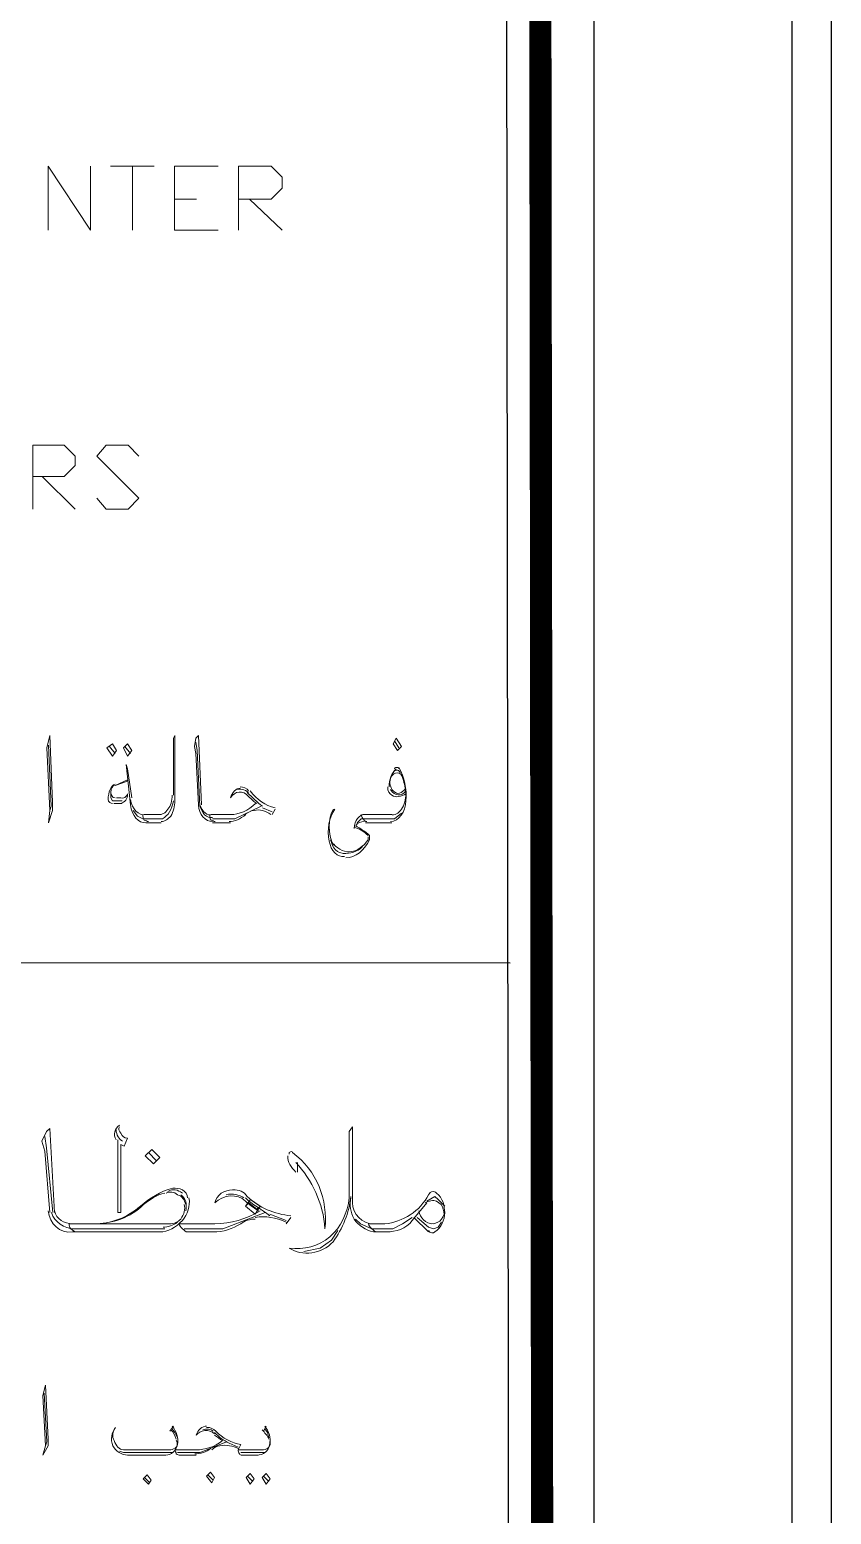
# Paper-space layout 'SM_Geared_A0' of a CAD drawing. Header units: millimetres. Extents: x 3 to 1211, y 0 to 841.
# Drawn here: x 1145.8 to 1186.2, y 632 to 706.8 of the extents above; entities that cross this region are included whole.
import ezdxf

# ---------------------------------------------------------------- set-up
doc = ezdxf.new("R2010")
doc.units = ezdxf.units.MM
doc.layers.add('ACDC BANDA', color=7, linetype='Continuous')

psp = doc.layouts.new('SM_Geared_A0')

# ---------------------------------------------------------------- linework, layer by layer
at = {"ltscale": 4, "transparency": 33554666}
for p, q in [((1184.209, 839.025), (1184.209, 2.008)), ((1174.24, 829.055), (1174.24, 11.978))]:
    psp.add_line(p, q, dxfattribs=at)
at = {"transparency": 33554666}
psp.add_line((1020.585, 659.884), (1170.022, 659.826), dxfattribs=at)
at = {"color": 18, "true_color": 0x000000, "transparency": 33554666}
for points in [[(2.824, 841.019), (1186.203, 841.019), (1186.203, 0.015), (2.824, 0.015)], [(4.818, 839.025), (1184.209, 839.025), (1184.209, 2.008), (4.818, 2.008)]]:
    psp.add_lwpolyline(points, close=True, dxfattribs=at)
at = {"lineweight": 20, "transparency": 33554666}
for points in [[(1146.751, 696.725), (1146.751, 699.946), (1148.872, 696.725), (1148.872, 699.946)], [(1149.893, 699.946), (1152.093, 699.946), (1152.093, 699.946)], [(1150.993, 699.946), (1150.993, 696.725), (1150.993, 696.725)], [(1153.114, 696.725), (1153.114, 699.946), (1155.314, 699.946)], [(1156.335, 696.725), (1156.335, 699.946), (1157.985, 699.946), (1158.534, 699.396), (1158.534, 698.846), (1157.985, 698.296), (1156.335, 698.296)], [(1153.114, 698.296), (1154.214, 698.296), (1154.214, 698.296)], [(1156.885, 698.296), (1158.534, 696.725), (1158.534, 696.725)], [(1153.114, 696.725), (1155.314, 696.725), (1155.314, 696.725)], [(1145.979, 682.677), (1145.979, 685.898), (1147.55, 685.898), (1148.1, 685.348), (1148.1, 684.877), (1147.55, 684.327), (1145.979, 684.327)], [(1149.2, 683.227), (1149.671, 682.677), (1150.771, 682.677), (1151.321, 683.227), (1149.2, 685.348), (1149.671, 685.898), (1150.771, 685.898), (1151.321, 685.348)], [(1146.45, 684.327), (1148.1, 682.677), (1148.1, 682.677)], [(1153.062, 671.14), (1153.132, 671.28), (1153.132, 667.917)], [(1153.062, 668.267), (1153.062, 671.14), (1153.062, 671.14)], [(1154.463, 667.777), (1154.323, 671.28), (1154.183, 671.14), (1154.113, 670.719), (1154.183, 670.369), (1154.323, 667.777)], [(1154.393, 667.707), (1154.253, 670.509), (1154.183, 670.929)], [(1164.412, 670.649), (1164.201, 670.999), (1164.201, 670.999)], [(1146.827, 667.497), (1146.897, 667.707), (1146.757, 670.789)], [(1150.12, 670.369), (1149.84, 670.719), (1149.84, 670.719)], [(1150.89, 670.369), (1150.61, 670.719), (1150.61, 670.719)], [(1150.96, 668.127), (1150.75, 669.598), (1150.68, 669.808), (1150.89, 667.777)], [(1150.75, 668.968), (1150.75, 669.038), (1150.12, 668.758)], [(1150.12, 668.758), (1150.75, 668.968), (1150.75, 668.968)], [(1150.47, 667.987), (1149.98, 667.987), (1149.91, 668.127), (1149.91, 668.407)], [(1150.05, 667.847), (1150.47, 667.847), (1150.47, 667.847)], [(1150.4, 668.127), (1150.19, 668.127), (1150.19, 668.127)], [(1151.801, 667.076), (1151.521, 667.076), (1151.241, 667.216), (1151.031, 667.497)], [(1151.591, 667.286), (1152.362, 667.286), (1152.362, 667.286)], [(1155.935, 667.286), (1154.954, 667.286), (1154.954, 667.286)], [(1157.476, 667.707), (1156.145, 667.076), (1155.024, 667.076)], [(1158.036, 667.426), (1157.546, 667.637), (1157.546, 667.637)], [(1158.036, 667.286), (1158.176, 667.567), (1158.176, 667.567)], [(1162.59, 667.286), (1164.061, 667.286), (1164.061, 667.286)], [(1164.552, 667.356), (1164.201, 667.076), (1162.73, 667.076)], [(1152.502, 667.076), (1151.661, 667.076), (1151.661, 667.076)], [(1151.661, 666.866), (1151.941, 666.866), (1151.941, 666.866)], [(1152.432, 666.866), (1151.801, 666.866), (1151.801, 666.866)], [(1155.024, 666.866), (1155.234, 666.866), (1155.234, 666.866)], [(1155.164, 666.866), (1155.935, 666.866), (1155.935, 666.866)], [(1162.8, 667.076), (1162.52, 667.076), (1162.45, 667.006), (1162.31, 666.866)], [(1162.73, 666.866), (1162.94, 666.866), (1162.94, 666.866)], [(1164.061, 666.866), (1162.8, 666.866), (1162.8, 666.866)], [(1147.071, 647.242), (1146.826, 651.483), (1146.663, 651.32), (1146.419, 650.83), (1146.582, 650.341), (1146.826, 647.242)], [(1162.075, 647.732), (1162.075, 651.564), (1161.912, 651.32), (1161.912, 647.895)], [(1146.989, 647.242), (1146.663, 650.504), (1146.582, 651.075)], [(1150.251, 650.912), (1150.251, 647.242), (1150.414, 647.242), (1150.414, 650.667), (1150.577, 650.586), (1150.74, 650.993)], [(1152.208, 649.852), (1151.801, 650.26), (1151.801, 650.26)], [(1159.303, 649.281), (1159.303, 649.77), (1159.303, 649.77)], [(1157.427, 647.569), (1157.183, 647.161), (1156.693, 647.569), (1156.938, 647.895), (1157.427, 647.569), (1157.264, 647.405), (1156.856, 647.732), (1156.693, 647.569)], [(1165.826, 647.732), (1165.093, 646.835), (1165.093, 646.835)], [(1166.723, 647.569), (1166.397, 647.895), (1166.234, 648.058), (1165.826, 647.813)], [(1157.672, 647.242), (1155.552, 646.427), (1153.595, 646.427)], [(1158.732, 646.835), (1157.916, 647.161), (1157.916, 647.161)], [(1158.732, 646.672), (1158.977, 646.998), (1158.977, 646.998)], [(1163.38, 646.427), (1163.054, 646.427), (1162.483, 646.672), (1162.238, 646.916)], [(1165.093, 646.998), (1164.603, 646.672), (1164.114, 646.427), (1163.135, 646.427)], [(1165.908, 646.264), (1165.174, 646.998), (1165.174, 646.998)], [(1165.337, 646.998), (1165.908, 646.508), (1166.153, 646.427), (1166.397, 646.508), (1166.56, 646.753)], [(1147.805, 646.672), (1152.861, 646.672), (1152.861, 646.672)], [(1152.616, 646.427), (1147.968, 646.427), (1147.968, 646.427)], [(1147.968, 646.264), (1148.457, 646.264), (1148.457, 646.264)], [(1152.371, 646.264), (1148.213, 646.264), (1148.213, 646.264)], [(1155.144, 646.672), (1153.35, 646.672), (1153.35, 646.672)], [(1153.758, 646.264), (1155.062, 646.264), (1155.062, 646.264)], [(1161.341, 646.345), (1161.015, 645.856), (1160.444, 645.448), (1159.629, 645.285)], [(1162.891, 646.672), (1163.706, 646.672), (1163.706, 646.672)], [(1163.135, 646.264), (1163.543, 646.264), (1163.543, 646.264)], [(1163.788, 646.264), (1163.38, 646.264), (1163.38, 646.264)], [(1146.616, 635.491), (1146.682, 635.69), (1146.549, 638.151)], [(1153.067, 636.489), (1152.868, 636.222), (1152.868, 636.222)], [(1157.723, 636.489), (1157.59, 636.222), (1157.59, 636.222)], [(1153.001, 636.355), (1153.134, 636.156), (1153.267, 635.89)], [(1155.728, 635.69), (1154.398, 635.158), (1153.267, 635.158)], [(1157.657, 636.355), (1157.79, 636.156), (1157.856, 635.89)], [(1153.001, 635.158), (1152.868, 635.158), (1150.673, 635.158), (1150.54, 635.158), (1150.34, 635.225)], [(1152.934, 635.291), (1150.54, 635.291), (1150.54, 635.291)], [(1150.739, 635.025), (1152.668, 635.025), (1152.668, 635.025)], [(1154.198, 635.291), (1153.134, 635.291), (1153.134, 635.291)], [(1153.4, 635.025), (1154.198, 635.025), (1154.198, 635.025)], [(1156.326, 635.424), (1155.861, 635.624), (1155.861, 635.624)], [(1156.326, 635.291), (1156.459, 635.557), (1156.459, 635.557)], [(1157.59, 635.291), (1156.326, 635.291), (1156.326, 635.291)], [(1157.657, 635.158), (1157.524, 635.158), (1156.459, 635.158)], [(1156.526, 635.025), (1157.324, 635.025), (1157.324, 635.025)], [(1151.87, 633.629), (1151.604, 633.895), (1151.604, 633.895)], [(1155.063, 633.762), (1154.797, 634.028), (1154.797, 634.028)], [(1157.058, 633.695), (1156.792, 633.961), (1156.792, 633.961)], [(1157.856, 633.695), (1157.59, 633.961), (1157.59, 633.961)]]:
    psp.add_lwpolyline(points, dxfattribs=at)
for points in [[(1146.757, 666.866), (1146.967, 667.497), (1146.967, 667.917), (1146.827, 671.28), (1146.687, 670.649), (1146.827, 667.497)], [(1150.19, 670.509), (1149.98, 670.859), (1149.699, 670.649), (1149.98, 670.229)], [(1150.96, 670.509), (1150.75, 670.859), (1150.54, 670.649), (1150.75, 670.229)], [(1164.552, 670.719), (1164.271, 671.14), (1164.131, 670.859), (1164.342, 670.509)], [(1152.371, 650.015), (1151.964, 650.423), (1151.637, 650.096), (1152.045, 649.689)], [(1146.483, 635.025), (1146.749, 635.491), (1146.749, 635.823), (1146.616, 638.55), (1146.483, 638.018), (1146.616, 635.491)], [(1151.937, 633.762), (1151.737, 634.028), (1151.538, 633.828), (1151.804, 633.562)], [(1155.129, 633.895), (1154.93, 634.161), (1154.73, 633.961), (1154.996, 633.629)], [(1157.125, 633.828), (1156.925, 634.094), (1156.726, 633.895), (1156.925, 633.562)], [(1157.923, 633.828), (1157.723, 634.094), (1157.524, 633.895), (1157.723, 633.562)]]:
    psp.add_lwpolyline(points, close=True, dxfattribs=at)
at = {"lineweight": 20, "transparency": 33554666, "extrusion": (0, 0, 9.96918)}
for points in [[(1164.271, 669.598), (1164.061, 669.388), (1163.921, 669.038), (1163.921, 668.687)], [(1164.762, 667.987), (1164.832, 668.547), (1164.692, 669.178), (1164.412, 669.668)], [(1150.12, 668.828), (1149.91, 668.758), (1149.769, 668.407), (1149.769, 668.057)], [(1156.425, 668.617), (1156.215, 668.617), (1156.005, 668.407), (1155.935, 668.127)], [(1156.845, 668.407), (1156.635, 668.547), (1156.425, 668.617), (1156.215, 668.547)], [(1156.845, 668.477), (1156.775, 668.617), (1156.565, 668.687), (1156.425, 668.687)], [(1163.851, 668.687), (1163.851, 668.477), (1163.921, 668.337), (1164.061, 668.267)], [(1163.991, 669.108), (1163.921, 668.898), (1163.991, 668.617), (1164.131, 668.477)], [(1164.131, 668.477), (1164.342, 668.267), (1164.552, 668.337), (1164.762, 668.617)], [(1164.762, 668.337), (1164.762, 668.617), (1164.692, 668.828), (1164.622, 669.108)], [(1149.769, 668.057), (1149.769, 667.917), (1149.91, 667.847), (1149.98, 667.847)], [(1150.4, 667.847), (1150.61, 667.917), (1150.75, 668.057), (1150.75, 668.337)], [(1150.4, 668.127), (1150.54, 668.057), (1150.68, 668.197), (1150.75, 668.337)], [(1150.89, 668.057), (1150.96, 667.567), (1151.311, 667.216), (1151.661, 667.286)], [(1152.502, 667.076), (1152.782, 667.216), (1152.992, 667.567), (1153.062, 667.987)], [(1156.845, 668.197), (1156.565, 668.547), (1156.145, 668.477), (1155.935, 668.127)], [(1155.935, 667.286), (1156.355, 667.286), (1156.845, 667.497), (1157.196, 667.847)], [(1156.775, 668.407), (1157.055, 668.127), (1157.266, 667.917), (1157.546, 667.707)], [(1156.845, 668.197), (1156.985, 668.057), (1157.126, 667.917), (1157.266, 667.847)], [(1156.915, 668.477), (1157.266, 668.057), (1157.686, 667.707), (1158.176, 667.637)], [(1163.991, 668.547), (1164.201, 668.197), (1164.552, 668.197), (1164.762, 668.477)], [(1163.991, 666.936), (1164.412, 666.936), (1164.762, 667.426), (1164.762, 667.987)], [(1164.061, 668.267), (1164.271, 668.127), (1164.552, 668.197), (1164.762, 668.337)], [(1150.89, 667.777), (1150.96, 667.216), (1151.311, 666.866), (1151.661, 666.866)], [(1154.323, 667.777), (1154.323, 667.286), (1154.674, 666.936), (1155.024, 666.936)], [(1154.393, 667.777), (1154.533, 667.426), (1154.744, 667.216), (1155.024, 667.286)], [(1154.393, 667.777), (1154.463, 667.356), (1154.744, 667.076), (1155.024, 667.146)], [(1155.864, 666.936), (1156.145, 666.936), (1156.425, 667.076), (1156.705, 667.286)], [(1157.126, 667.497), (1156.915, 667.497), (1156.775, 667.356), (1156.635, 667.286)], [(1157.966, 667.286), (1157.686, 667.497), (1157.406, 667.567), (1157.126, 667.497)], [(1161.189, 667.567), (1160.909, 667.146), (1160.769, 666.516), (1160.909, 665.955)], [(1161.119, 667.567), (1160.839, 667.076), (1160.839, 666.306), (1161.119, 665.745)], [(1162.66, 667.286), (1162.45, 667.286), (1162.17, 667.006), (1162.17, 666.586)], [(1162.87, 666.235), (1162.66, 666.446), (1162.38, 666.586), (1162.17, 666.656)], [(1162.66, 666.936), (1162.52, 666.936), (1162.31, 666.866), (1162.24, 666.726)], [(1162.94, 666.235), (1162.73, 666.446), (1162.45, 666.586), (1162.24, 666.726)], [(1160.909, 665.955), (1160.979, 665.465), (1161.329, 665.115), (1161.679, 665.185)], [(1160.979, 666.025), (1161.049, 665.605), (1161.329, 665.325), (1161.679, 665.325)], [(1161.119, 665.815), (1161.679, 665.185), (1162.38, 665.325), (1162.87, 666.025)], [(1161.609, 665.325), (1161.96, 665.325), (1162.31, 665.395), (1162.59, 665.675)], [(1161.749, 665.115), (1162.24, 665.115), (1162.66, 665.465), (1162.94, 666.025)], [(1162.94, 666.025), (1162.94, 666.095), (1162.94, 666.165), (1162.94, 666.235)], [(1150.333, 651.646), (1150.088, 651.483), (1150.007, 651.157), (1150.17, 650.912)], [(1150.17, 651.401), (1150.17, 651.157), (1150.333, 650.912), (1150.496, 650.83)], [(1158.813, 650.096), (1158.813, 649.77), (1158.977, 649.526), (1159.221, 649.281)], [(1160.689, 646.427), (1160.852, 647.895), (1160.281, 649.363), (1159.058, 650.26)], [(1160.689, 646.427), (1160.607, 647.732), (1160.037, 648.873), (1159.221, 649.77)], [(1153.024, 648.466), (1152.371, 648.302), (1151.882, 647.976), (1151.393, 647.569)], [(1153.513, 648.221), (1153.268, 648.384), (1153.024, 648.466), (1152.779, 648.302)], [(1149.028, 646.672), (1150.007, 646.672), (1150.904, 646.998), (1151.556, 647.65)], [(1152.616, 648.221), (1152.208, 648.139), (1151.882, 647.895), (1151.556, 647.65)], [(1153.676, 647.324), (1153.758, 647.65), (1153.676, 647.976), (1153.431, 648.139)], [(1156.041, 648.384), (1155.633, 648.384), (1155.225, 648.139), (1155.144, 647.732)], [(1156.693, 647.813), (1156.286, 648.221), (1155.552, 648.139), (1155.144, 647.732)], [(1156.612, 647.976), (1156.367, 648.139), (1156.041, 648.221), (1155.715, 648.139)], [(1156.775, 648.058), (1156.612, 648.302), (1156.367, 648.384), (1156.041, 648.384)], [(1156.693, 647.976), (1157.019, 647.65), (1157.509, 647.405), (1157.916, 647.079)], [(1156.693, 647.813), (1156.856, 647.65), (1157.101, 647.487), (1157.346, 647.324)], [(1156.775, 648.058), (1157.346, 647.487), (1158.161, 647.161), (1158.977, 647.079)], [(1161.097, 645.775), (1161.586, 646.427), (1161.912, 647.242), (1161.994, 648.058)], [(1162.075, 647.732), (1162.075, 647.161), (1162.565, 646.672), (1163.135, 646.672)], [(1163.706, 646.672), (1164.603, 646.753), (1165.5, 647.324), (1165.908, 648.139)], [(1146.745, 647.324), (1146.826, 646.672), (1147.316, 646.182), (1147.968, 646.264)], [(1146.908, 647.242), (1147.071, 646.753), (1147.56, 646.427), (1148.049, 646.427)], [(1147.071, 647.324), (1147.152, 646.916), (1147.56, 646.672), (1147.968, 646.672)], [(1149.028, 646.672), (1149.925, 646.672), (1150.74, 646.998), (1151.393, 647.569)], [(1155.144, 646.672), (1155.959, 646.672), (1156.693, 646.916), (1157.427, 647.324)], [(1157.183, 646.916), (1156.938, 646.916), (1156.612, 646.835), (1156.449, 646.672)], [(1158.732, 646.753), (1158.243, 646.998), (1157.672, 647.079), (1157.183, 646.998)], [(1165.419, 647.324), (1165.5, 646.998), (1165.745, 646.672), (1166.153, 646.672)], [(1152.534, 646.508), (1152.779, 646.508), (1153.024, 646.59), (1153.268, 646.753)], [(1155.062, 646.264), (1155.552, 646.264), (1156.041, 646.427), (1156.449, 646.672)], [(1163.788, 646.264), (1164.277, 646.264), (1164.766, 646.427), (1165.093, 646.835)], [(1165.908, 646.345), (1165.99, 646.182), (1166.153, 646.182), (1166.234, 646.264)], [(1158.895, 645.448), (1159.547, 645.041), (1160.526, 645.122), (1161.097, 645.775)], [(1153.267, 635.557), (1153.333, 635.89), (1153.2, 636.222), (1153.001, 636.489)], [(1154.73, 636.489), (1154.531, 636.489), (1154.265, 636.289), (1154.198, 636.023)], [(1155.196, 636.222), (1155.063, 636.355), (1154.93, 636.422), (1154.73, 636.422)], [(1157.923, 635.557), (1157.989, 635.89), (1157.856, 636.222), (1157.657, 636.489)], [(1153.2, 635.823), (1153.134, 636.023), (1153.067, 636.156), (1152.934, 636.289)], [(1155.129, 636.089), (1154.863, 636.355), (1154.398, 636.289), (1154.198, 636.023)], [(1154.198, 635.291), (1154.664, 635.291), (1155.129, 635.424), (1155.528, 635.757)], [(1155.063, 636.222), (1154.93, 636.355), (1154.73, 636.355), (1154.531, 636.289)], [(1155.129, 636.156), (1155.329, 635.956), (1155.595, 635.757), (1155.861, 635.624)], [(1155.129, 636.023), (1155.262, 635.956), (1155.395, 635.823), (1155.528, 635.757)], [(1155.196, 636.222), (1155.528, 635.89), (1155.994, 635.624), (1156.459, 635.557)], [(1157.856, 635.823), (1157.79, 636.023), (1157.657, 636.156), (1157.524, 636.289)], [(1152.668, 635.025), (1152.934, 635.025), (1153.2, 635.225), (1153.267, 635.557)], [(1154.132, 635.092), (1154.398, 635.092), (1154.73, 635.158), (1154.93, 635.358)], [(1155.395, 635.491), (1155.262, 635.491), (1155.129, 635.424), (1154.996, 635.291)], [(1156.326, 635.358), (1156.06, 635.491), (1155.728, 635.557), (1155.395, 635.491)], [(1157.258, 635.025), (1157.59, 635.025), (1157.856, 635.225), (1157.923, 635.557)]]:
    psp.add_open_spline(points, degree=3, dxfattribs=at)
for points in [[(1164.622, 669.108), (1164.552, 669.318), (1164.482, 669.388), (1164.342, 669.388), (1164.342, 669.388), (1164.201, 669.388), (1164.061, 669.318), (1163.991, 669.108)], [(1164.482, 669.388), (1164.482, 669.458), (1164.412, 669.528), (1164.342, 669.528), (1164.342, 669.528), (1164.271, 669.528), (1164.201, 669.528), (1164.131, 669.388)], [(1164.412, 669.598), (1164.412, 669.668), (1164.342, 669.668), (1164.342, 669.668), (1164.342, 669.668), (1164.271, 669.668), (1164.201, 669.668), (1164.201, 669.598)], [(1150.12, 668.758), (1149.98, 668.758), (1149.91, 668.617), (1149.91, 668.407), (1149.91, 668.407), (1149.91, 668.267), (1149.98, 668.127), (1150.12, 668.127)], [(1152.292, 667.286), (1152.502, 667.286), (1152.642, 667.356), (1152.782, 667.567), (1152.782, 667.567), (1152.922, 667.707), (1152.992, 667.987), (1152.992, 668.267)], [(1152.432, 666.936), (1152.642, 666.936), (1152.782, 667.076), (1152.922, 667.216), (1152.922, 667.216), (1153.062, 667.426), (1153.132, 667.707), (1153.132, 667.987)], [(1163.991, 667.286), (1164.201, 667.216), (1164.412, 667.356), (1164.552, 667.567), (1164.552, 667.567), (1164.692, 667.777), (1164.762, 668.057), (1164.762, 668.337)], [(1151.521, 667.286), (1151.521, 667.216), (1151.521, 667.076), (1151.591, 667.006), (1151.591, 667.006), (1151.661, 667.006), (1151.731, 666.936), (1151.801, 666.936)], [(1154.884, 667.286), (1154.884, 667.216), (1154.884, 667.076), (1154.954, 667.006), (1154.954, 667.006), (1155.024, 667.006), (1155.094, 666.936), (1155.164, 666.936)], [(1162.52, 667.286), (1162.52, 667.216), (1162.59, 667.076), (1162.66, 667.006), (1162.66, 667.006), (1162.66, 667.006), (1162.73, 666.936), (1162.8, 666.936)], [(1162.87, 666.025), (1162.87, 666.025), (1162.87, 666.095), (1162.87, 666.095), (1162.87, 666.095), (1162.87, 666.165), (1162.87, 666.165), (1162.87, 666.165)], [(1150.333, 651.564), (1150.251, 651.483), (1150.333, 651.32), (1150.414, 651.238), (1150.414, 651.238), (1150.496, 651.075), (1150.577, 650.993), (1150.74, 650.993)], [(1159.058, 650.26), (1159.058, 650.341), (1158.977, 650.341), (1158.895, 650.26), (1158.895, 650.26), (1158.895, 650.26), (1158.895, 650.26), (1158.895, 650.178)], [(1153.758, 647.976), (1153.758, 648.139), (1153.676, 648.302), (1153.513, 648.384), (1153.513, 648.384), (1153.35, 648.466), (1153.187, 648.466), (1153.024, 648.466)], [(1152.371, 646.264), (1152.779, 646.264), (1153.187, 646.508), (1153.513, 646.835), (1153.513, 646.835), (1153.758, 647.161), (1153.921, 647.569), (1153.839, 647.976)], [(1153.676, 647.65), (1153.595, 647.895), (1153.513, 648.058), (1153.268, 648.139), (1153.268, 648.139), (1153.105, 648.302), (1152.861, 648.302), (1152.698, 648.221)], [(1152.861, 646.672), (1153.105, 646.672), (1153.268, 646.753), (1153.431, 646.916), (1153.431, 646.916), (1153.595, 647.161), (1153.676, 647.405), (1153.595, 647.65)], [(1158.895, 645.448), (1159.629, 645.367), (1160.363, 645.53), (1160.934, 646.019), (1160.934, 646.019), (1161.504, 646.508), (1161.831, 647.242), (1161.912, 647.976)], [(1161.994, 647.976), (1161.912, 647.65), (1161.994, 647.242), (1162.157, 646.916), (1162.157, 646.916), (1162.401, 646.59), (1162.728, 646.345), (1163.135, 646.264)], [(1166.642, 647.405), (1166.642, 647.569), (1166.479, 647.732), (1166.316, 647.813), (1166.316, 647.813), (1166.153, 647.895), (1165.908, 647.813), (1165.745, 647.732)], [(1166.316, 648.221), (1166.316, 648.221), (1166.234, 648.302), (1166.153, 648.302), (1166.153, 648.302), (1165.99, 648.302), (1165.99, 648.221), (1165.908, 648.139)], [(1166.234, 646.264), (1166.56, 646.508), (1166.723, 646.835), (1166.723, 647.242), (1166.723, 647.242), (1166.723, 647.569), (1166.642, 647.976), (1166.316, 648.221)], [(1166.071, 646.672), (1166.234, 646.672), (1166.479, 646.753), (1166.56, 646.916), (1166.56, 646.916), (1166.723, 647.079), (1166.723, 647.242), (1166.642, 647.405)], [(1147.805, 646.672), (1147.805, 646.59), (1147.805, 646.508), (1147.886, 646.427), (1147.886, 646.427), (1147.968, 646.345), (1148.049, 646.264), (1148.213, 646.264)], [(1153.35, 646.672), (1153.35, 646.59), (1153.431, 646.508), (1153.513, 646.427), (1153.513, 646.427), (1153.595, 646.345), (1153.676, 646.264), (1153.758, 646.264)], [(1162.891, 646.672), (1162.891, 646.59), (1162.972, 646.508), (1163.054, 646.427), (1163.054, 646.427), (1163.135, 646.345), (1163.217, 646.264), (1163.298, 646.264)], [(1150.141, 636.422), (1149.941, 636.156), (1149.875, 635.823), (1150.008, 635.491), (1150.008, 635.491), (1150.141, 635.225), (1150.473, 635.025), (1150.739, 635.025)], [(1150.141, 636.422), (1150.008, 636.222), (1149.941, 635.956), (1150.074, 635.757), (1150.074, 635.757), (1150.141, 635.491), (1150.34, 635.291), (1150.54, 635.291)], [(1152.934, 635.291), (1153.001, 635.291), (1153.134, 635.358), (1153.2, 635.424), (1153.2, 635.424), (1153.267, 635.557), (1153.267, 635.69), (1153.2, 635.757)], [(1157.59, 635.291), (1157.723, 635.291), (1157.79, 635.358), (1157.856, 635.424), (1157.856, 635.424), (1157.923, 635.557), (1157.923, 635.69), (1157.923, 635.757)], [(1153.134, 635.291), (1153.134, 635.225), (1153.2, 635.158), (1153.2, 635.092), (1153.2, 635.092), (1153.267, 635.025), (1153.333, 635.025), (1153.4, 635.025)], [(1156.326, 635.291), (1156.326, 635.225), (1156.326, 635.158), (1156.393, 635.092), (1156.393, 635.092), (1156.393, 635.025), (1156.459, 635.025), (1156.526, 635.025)]]:
    psp.add_open_spline(points, degree=3, knots=[0, 0, 0, 0, 0.125, 0.125, 0.125, 0.125, 1, 1, 1, 1], dxfattribs=at)
at = {"layer": 'ACDC BANDA', "color": 4, "const_width": 1.117}
psp.add_lwpolyline([(1171.406, 825.968), (1018.426, 825.728), (1019.151, 290.394), (1172.031, 290.634)], close=True, dxfattribs=at)
at = {"layer": 'ACDC BANDA'}
psp.add_lwpolyline([(1169.725, 824.007), (1020.234, 823.772), (1020.955, 292.196), (1170.346, 292.431), (1169.725, 824.007)], close=True, dxfattribs=at)

doc.saveas('drawing.dxf')
